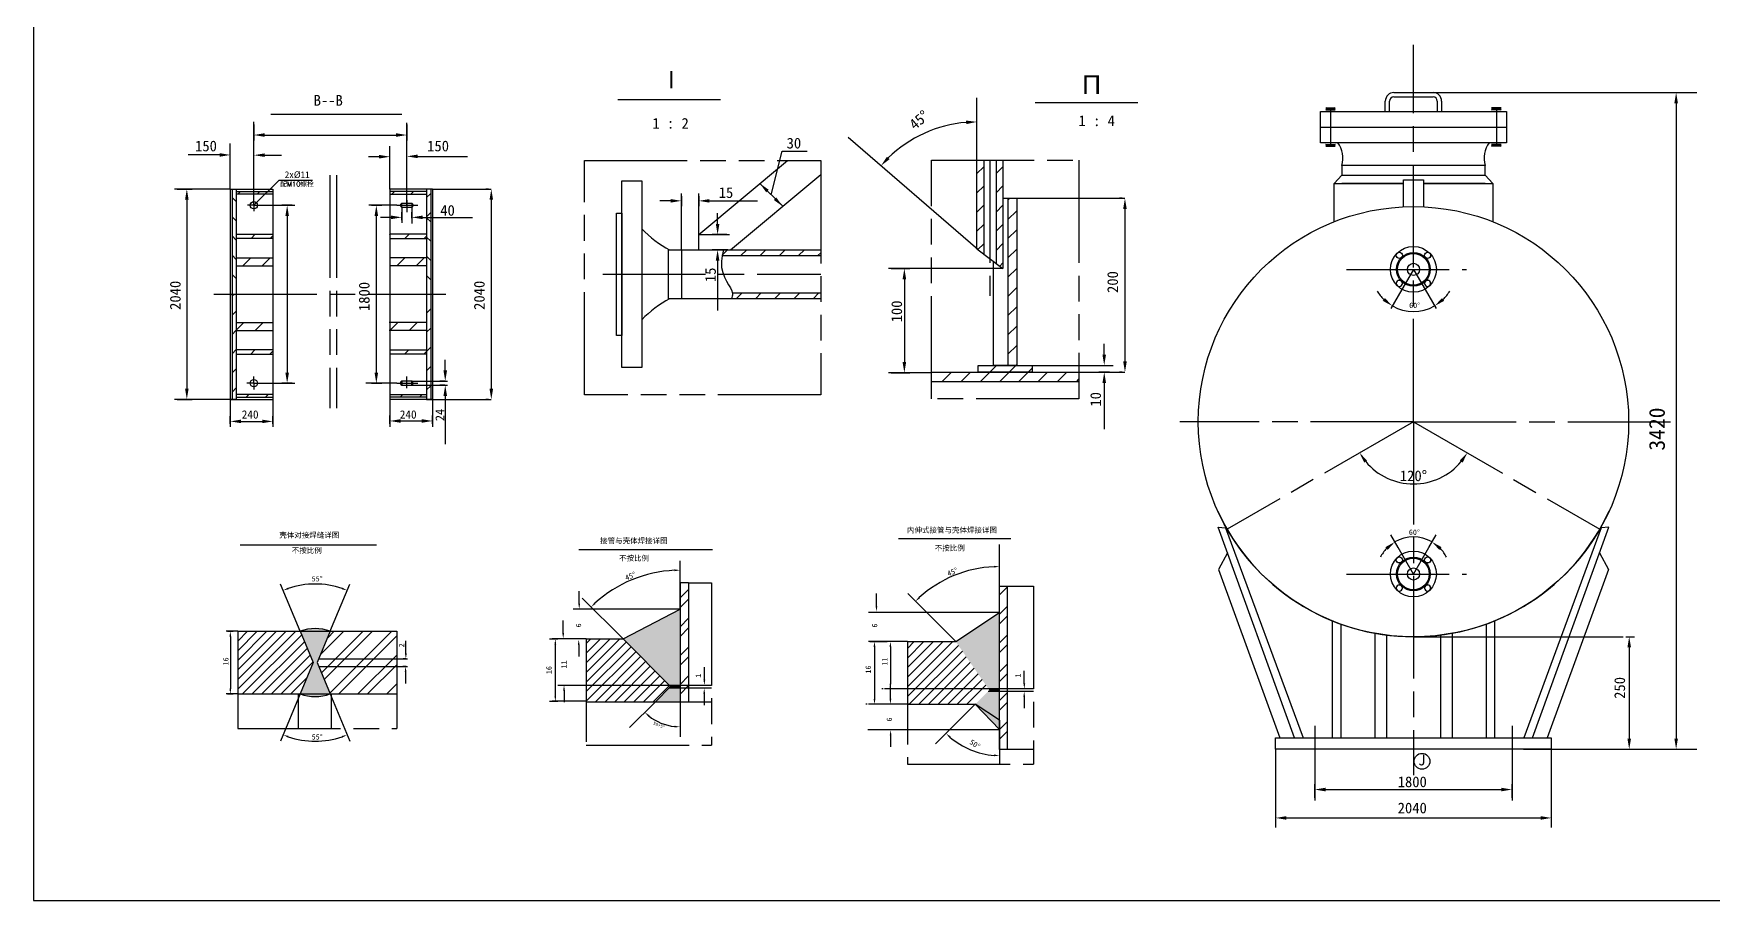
# Model space of a CAD drawing. Header units: millimetres. Extents: x 0 to 594, y 0 to 420.
# Drawn here: x 0 to 392.1, y 0 to 202.4 of the extents above; entities that cross this region are included whole.
import ezdxf

# ---------------------------------------------------------------- set-up
doc = ezdxf.new("R2010")
doc.units = ezdxf.units.MM
doc.linetypes.add('ACAD_ISO08W100', pattern=[36, 24, -3, 6, -3])
doc.linetypes.add('ACAD_ISO09W100', pattern=[45, 24, -3, 6, -3, 6, -3])
for name, color, linetype in [('双点划线', 1, 'ACAD_ISO09W100'), ('标注线', 6, 'Continuous'), ('点划线', 2, 'ACAD_ISO08W100')]:
    doc.layers.add(name, color=color, linetype=linetype)
doc.layers.add('次轮廓线', color=7, linetype='Continuous', lineweight=25)
doc.layers.add('轮廓线', color=7, linetype='Continuous', lineweight=30)
doc.dimstyles.new('ISO-25', dxfattribs={"dimtxt": 2.5, "dimasz": 2.5, "dimexe": 1.25, "dimexo": 0.625, "dimtad": 1, "dimtxsty": 'Standard', "dimcen": 2.5, "dimadec": 0, "dimazin": 0, "dimtfac": 1, "dimtmove": 0, "dimatfit": 3, "dimfxl": 1, "dimarcsym": 0})
pattern_1 = [(45, (-6.7164, -25.767), (-2.245064, 2.245064), [])]
pattern_2 = [(45, (7.4627, -32.4368), (-2.245064, 2.245064), [])]

# ---------------------------------------------------------------- blocks, each defined once
blk = doc.blocks.new('*D1')
at = {"layer": 'Defpoints', "color": 0, "lineweight": 25, "transparency": 16777216}
for p in [(322.09, 111.77), (322.09, 111.77), (317.12, 98.12), (278.59, 86.66), (365.58, 86.66)]:
    blk.add_point(p, dxfattribs=at)
at = {"layer": '标注线', "color": 0, "lineweight": -2, "transparency": 16777216}
blk.add_arc((322.09, 111.77), 14.53, 219.8682, 320.1318, dxfattribs=at)
at = {"layer": '标注线', "color": 0, "lineweight": 25, "transparency": 16777216}
for points in [[(310.59, 102.22), (311.27, 102.7), (309.5, 104.51)], [(332.9, 102.7), (333.58, 102.22), (334.67, 104.51)]]:
    blk.add_solid(points, dxfattribs=at)
at = {"layer": '标注线', "color": 0, "lineweight": 25, "transparency": 16777216, "insert": (322.09, 99.12), "char_height": 2.5, "attachment_point": 5}
blk.add_mtext('120°', dxfattribs=at)

msp = doc.modelspace()

# ---------------------------------------------------------------- hatches: boundary and pattern name
at = {"lineweight": -3}
h = msp.add_hatch(dxfattribs=at)
h.set_pattern_fill('ANSI31', color=256, style=0)
h.set_pattern_definition(pattern_1)
h.paths.add_polyline_path([(221.77, 172.842), (220.172, 172.842), (220.172, 152.168), (221.77, 150.95)])
h.paths.add_polyline_path([(224.677, 148.735), (226.275, 147.516), (226.275, 172.842), (224.677, 172.842)])
h.paths.add_polyline_path([(229.472, 163.939), (227.438, 163.939), (227.438, 124.882), (229.472, 124.882)])
at = {"lineweight": 25}
h = msp.add_hatch(dxfattribs=at)
h.set_pattern_fill('ANSI31', color=256, style=0)
h.set_pattern_definition([(315, (7.4627, 315.2282), (-2.245064, -2.245064), [])])
h.paths.add_polyline_path([(47.296, 141.265), (46.312, 141.265), (46.312, 165.816), (47.296, 165.816)])
h = msp.add_hatch(dxfattribs=at)
h.set_pattern_fill('ANSI31', color=256, style=0)
h.set_pattern_definition(pattern_2)
h.paths.add_polyline_path([(54.036, 164.92), (54.662, 165.547), (47.296, 165.547), (47.296, 164.92)])
h.paths.add_polyline_path([(55.869, 164.92), (55.869, 165.547), (54.662, 165.547), (54.036, 164.92)])
h = msp.add_hatch(dxfattribs=at)
h.set_pattern_fill('ANSI31', color=256, style=0)
h.set_pattern_definition(pattern_2)
h.paths.add_polyline_path([(91.733, 165.547), (83.161, 165.547), (83.161, 164.92), (91.733, 164.92)])
h.paths.add_polyline_path([(92.717, 166.077), (91.733, 166.077), (91.733, 159.48), (92.717, 159.48)])
h = msp.add_hatch(dxfattribs=at)
h.set_pattern_fill('ANSI31', color=256, style=0)
h.set_pattern_definition([(315, (7.4627, 315.4895), (-2.245064, -2.245064), [])])
h.paths.add_polyline_path([(92.717, 141.526), (91.733, 141.526), (91.733, 161.814), (92.717, 161.814)])
h = msp.add_hatch(dxfattribs=at)
h.set_pattern_fill('ANSI31', color=256, style=0)
h.set_pattern_definition(pattern_2)
h.paths.add_polyline_path([(55.869, 154.537), (55.869, 155.533), (47.296, 155.533), (47.296, 154.537)])
h.paths.add_polyline_path([(55.869, 148.142), (55.869, 150.014), (47.296, 150.014), (47.296, 148.142)])
h.paths.add_polyline_path([(47.296, 134.91), (47.296, 133.039), (55.869, 133.039), (55.869, 134.91)])
h.paths.add_polyline_path([(47.296, 128.515), (47.296, 127.52), (55.869, 127.52), (55.869, 128.515)])
h.paths.add_polyline_path([(83.161, 155.533), (83.161, 154.537), (91.733, 154.537), (91.733, 155.533)])
h.paths.add_polyline_path([(91.733, 148.147), (91.733, 150.019), (83.161, 150.019), (83.161, 148.147)])
h.paths.add_polyline_path([(83.161, 134.915), (83.161, 133.043), (91.733, 133.043), (91.733, 134.915)])
h.paths.add_polyline_path([(83.161, 128.515), (83.161, 127.52), (91.733, 127.52), (91.733, 128.515)])
at = {"lineweight": -3}
h = msp.add_hatch(dxfattribs=at)
h.set_pattern_fill('ANSI31', color=256, style=0)
h.set_pattern_definition([(45, (7.4627, -25.058), (-2.245064, 2.245064), [])])
edge = h.paths.add_edge_path()
edge.add_line((183.73, 151.902), (161.003, 151.902))
edge.add_spline(control_points=[(161.003, 151.902), (160.889, 151.446), (160.789, 150.987), (160.712, 150.537)], knot_values=[11.4629486, 11.4629486, 11.4629486, 11.4629486, 13.1066784, 13.1066784, 13.1066784, 13.1066784], degree=3, periodic=0)
edge.add_line((160.712, 150.537), (183.73, 150.537))
edge.add_line((183.73, 150.537), (183.73, 151.902))
edge = h.paths.add_edge_path()
edge.add_line((183.73, 141.823), (163.107, 141.823))
edge.add_spline(control_points=[(163.107, 141.823), (163.117, 141.757), (163.165, 141.31), (163.054, 140.859), (162.883, 140.458)], knot_values=[30.2173202, 30.2173202, 30.2173202, 30.2173202, 30.8014957, 34.192508, 34.192508, 34.192508, 34.192508], degree=3, periodic=0)
edge.add_line((162.883, 140.458), (183.73, 140.458))
edge.add_line((183.73, 140.458), (183.73, 141.823))
at = {"lineweight": 25}
h = msp.add_hatch(dxfattribs=at)
h.set_pattern_fill('ANSI31', color=256, style=0)
h.set_pattern_definition(pattern_2)
h.paths.add_polyline_path([(47.296, 141.526), (46.312, 141.526), (46.312, 116.975), (47.296, 116.975)])
h = msp.add_hatch(dxfattribs=at)
h.set_pattern_fill('ANSI31', color=256, style=0)
h.set_pattern_definition(pattern_2)
h.paths.add_polyline_path([(92.717, 141.526), (91.733, 141.526), (91.733, 121.238), (92.717, 121.238)])
at = {"lineweight": -3}
h = msp.add_hatch(dxfattribs=at)
h.set_pattern_fill('ANSI31', color=256, style=0)
h.set_pattern_definition(pattern_1)
h.paths.add_polyline_path([(220.453, 123.34), (233.115, 123.34), (233.115, 124.882), (220.453, 124.882)])
h.paths.add_polyline_path([(209.577, 123.34), (209.577, 121.077), (243.991, 121.077), (243.991, 123.34)])
at = {"lineweight": 25}
h = msp.add_hatch(dxfattribs=at)
h.set_pattern_fill('ANSI31', color=256, style=0)
h.set_pattern_definition(pattern_2)
h.paths.add_polyline_path([(55.869, 117.506), (55.869, 118.132), (47.296, 118.132), (47.296, 117.506)])
h = msp.add_hatch(dxfattribs=at)
h.set_pattern_fill('ANSI31', color=256, style=0)
h.set_pattern_definition(pattern_2)
h.paths.add_polyline_path([(91.733, 118.132), (83.161, 118.132), (83.161, 117.506), (91.733, 117.506)])
h.paths.add_polyline_path([(92.717, 120.275), (91.733, 120.275), (91.733, 116.975), (92.717, 116.975)])
h.paths.add_polyline_path([(92.717, 121.238), (91.733, 121.238), (91.733, 120.275), (92.717, 120.275)])
at = {"lineweight": -3}
h = msp.add_hatch(dxfattribs=at)
h.set_pattern_fill('ANSI32', color=256, scale=0.5, style=0)
h.set_pattern_definition([(45, (66.4247, 26.572), (-3.3676, 3.3676), []), (45, (68.6697, 26.572), (-3.3676, 3.3676), [])])
h.paths.add_polyline_path([(150.885, 50.29), (152.874, 50.29), (152.874, 74.185), (150.885, 74.185)])
h.paths.add_polyline_path([(150.885, 46.397), (152.874, 46.397), (152.874, 49.6), (150.885, 49.6)])
h.paths.add_polyline_path([(150.885, 50.29), (150.885, 49.6), (152.874, 49.6), (152.874, 50.29)])
h = msp.add_hatch(dxfattribs=at)
h.set_pattern_fill('ANSI32', color=256, scale=0.5, style=0)
h.set_pattern_definition([(45, (97.0007, 25.9605), (-3.3676, 3.3676), []), (45, (99.2457, 25.9605), (-3.3676, 3.3676), [])])
h.paths.add_polyline_path([(225.443, 49.363), (227.233, 49.363), (227.233, 73.374), (225.443, 73.374)])
h.paths.add_polyline_path([(225.443, 35.222), (227.233, 35.222), (227.233, 48.824), (225.443, 48.824)])
h = msp.add_hatch(color=256, dxfattribs=at)
h.paths.add_polyline_path([(150.885, 68.021), (137.597, 61.041), (148.349, 50.29), (150.885, 50.29)])
h.paths.add_polyline_path([(145.145, 46.397), (150.885, 46.397), (150.885, 49.6), (148.349, 49.6)])
h = msp.add_hatch(color=256, dxfattribs=at)
h.paths.add_polyline_path([(215.243, 60.43), (222.908, 49.363), (225.443, 49.363), (225.443, 67.184)])
h.paths.add_polyline_path([(219.787, 45.785), (225.443, 42.122), (225.443, 48.824), (222.825, 48.824)])
h = msp.add_hatch(dxfattribs=at)
h.set_pattern_fill('ANSI31', color=256, scale=0.5, style=0)
h.set_pattern_definition([(45, (35.6916, 28.3746), (-1.12253, 1.12253), [])])
h.paths.add_polyline_path([(62.225, 62.844), (47.649, 62.844), (47.649, 48.199), (62.225, 48.199), (65.258, 55.521)])
at = {"lineweight": 25}
for points in [[(69.227, 62.844, 0.1738846), (62.225, 62.844)], [(69.227, 48.197), (69.227, 48.199), (62.225, 48.199, 0.1736258)]]:
    msp.add_hatch(color=256, dxfattribs=at).paths.add_polyline_path(points)
at = {"lineweight": -3}
for points in [[(62.225, 62.844), (65.258, 55.521), (62.225, 48.199), (69.227, 48.199), (66.194, 55.521), (69.227, 62.844)], [(148.349, 50.29), (148.694, 49.945), (148.349, 49.6), (150.885, 49.6), (150.885, 50.29)], [(222.908, 49.363), (223.095, 49.093), (222.825, 48.824), (225.443, 48.824), (225.443, 49.363)]]:
    msp.add_hatch(color=256, dxfattribs=at).paths.add_polyline_path(points)
h = msp.add_hatch(dxfattribs=at)
h.set_pattern_fill('ANSI32', color=256, scale=0.5, style=0)
h.set_pattern_definition([(45, (35.6916, 28.3746), (-3.3676, 3.3676), []), (45, (37.9367, 28.3746), (-3.3676, 3.3676), [])])
h.paths.add_polyline_path([(84.799, 62.844), (69.227, 62.844), (66.566, 56.42), (84.799, 56.42)])
h.paths.add_polyline_path([(84.799, 56.42), (66.566, 56.42), (66.194, 55.521), (66.566, 54.623), (84.799, 54.623)])
h.paths.add_polyline_path([(84.799, 54.623), (66.566, 54.623), (69.227, 48.199), (84.799, 48.199)])
h = msp.add_hatch(dxfattribs=at)
h.set_pattern_fill('ANSI31', color=256, scale=0.5, style=0)
h.set_pattern_definition([(45, (66.4247, 26.5722), (-1.122532, 1.122532), [])])
h.paths.add_polyline_path([(137.597, 61.041), (129.008, 61.041), (129.008, 50.29), (148.349, 50.29)])
h.paths.add_polyline_path([(148.694, 49.945), (148.349, 50.29), (129.008, 50.29), (129.008, 46.397), (145.145, 46.397)])
h = msp.add_hatch(dxfattribs=at)
h.set_pattern_fill('ANSI31', color=256, scale=0.5, style=0)
h.set_pattern_definition([(45, (97.0007, 25.9605), (-1.122532, 1.122532), [])])
h.paths.add_polyline_path([(215.243, 60.43), (203.964, 60.43), (203.964, 49.363), (222.908, 49.363)])
h.paths.add_polyline_path([(223.095, 49.093), (222.908, 49.363), (203.964, 49.363), (203.964, 45.785), (219.787, 45.785)])
at = {"lineweight": 25}
h = msp.add_hatch(color=256, dxfattribs=at)
h.paths.add_polyline_path([(225.443, 42.122), (223.31, 42.122), (225.443, 39.904)])
h.paths.add_polyline_path([(219.787, 45.785), (223.31, 42.122), (225.443, 42.122)])

# ---------------------------------------------------------------- linework, layer by layer
for p, q in [((317.52, 188.626), (326.653, 188.626)), ((301.989, 184.819), (301.627, 185.028)), ((301.627, 185.028), (303.834, 185.028)), ((301.989, 184.816), (301.627, 184.606)), ((301.627, 184.606), (303.834, 184.606)), ((303.472, 184.819), (301.989, 184.819)), ((303.472, 184.816), (301.989, 184.816)), ((302.731, 185.028), (302.731, 176.096)), ((303.834, 185.028), (303.472, 184.819)), ((303.834, 184.606), (303.472, 184.816)), ((315.52, 184.233), (315.52, 186.626)), ((316.52, 184.233), (316.52, 186.626)), ((317.52, 187.626), (326.653, 187.626)), ((327.653, 186.626), (327.653, 184.233)), ((328.653, 186.626), (328.653, 184.233)), ((342.547, 185.028), (340.339, 185.028)), ((340.339, 185.028), (340.702, 184.819)), ((340.339, 184.606), (340.702, 184.816)), ((342.547, 184.606), (340.339, 184.606)), ((340.702, 184.819), (342.184, 184.819)), ((340.702, 184.816), (342.184, 184.816)), ((341.443, 185.028), (341.443, 176.096)), ((342.184, 184.819), (342.547, 185.028)), ((342.184, 184.816), (342.547, 184.606)), ((301.989, 176.309), (301.627, 176.518)), ((301.627, 176.518), (303.834, 176.518)), ((303.834, 176.518), (303.472, 176.309)), ((342.547, 176.518), (340.339, 176.518)), ((340.339, 176.518), (340.702, 176.309)), ((342.184, 176.309), (342.547, 176.518)), ((301.989, 176.306), (301.627, 176.096)), ((301.627, 176.096), (303.834, 176.096)), ((303.472, 176.309), (301.989, 176.309)), ((303.472, 176.306), (301.989, 176.306)), ((303.834, 176.096), (303.472, 176.306)), ((340.339, 176.096), (340.702, 176.306)), ((342.547, 176.096), (340.339, 176.096)), ((340.702, 176.309), (342.184, 176.309)), ((340.702, 176.306), (342.184, 176.306)), ((342.184, 176.306), (342.547, 176.096)), ((47.296, 150.014), (55.869, 150.014)), ((91.733, 150.019), (83.161, 150.019)), ((47.296, 148.142), (55.869, 148.142)), ((91.733, 148.147), (83.161, 148.147)), ((47.296, 134.91), (55.869, 134.91)), ((91.733, 134.915), (83.034, 134.915)), ((47.296, 133.039), (55.869, 133.039)), ((91.733, 133.043), (83.034, 133.043)), ((276.475, 87.182), (278.244, 86.975)), ((367.698, 87.182), (365.929, 86.975)), ((152.874, 74.185), (150.885, 74.185)), ((150.885, 74.185), (150.885, 46.397)), ((152.874, 74.185), (152.874, 46.397)), ((152.874, 74.185), (152.874, 74.185)), ((225.443, 73.374), (227.233, 73.374)), ((225.443, 35.222), (225.443, 73.374)), ((227.233, 73.374), (227.233, 35.222)), ((137.597, 61.041), (150.885, 68.021)), ((215.243, 60.43), (225.443, 67.184)), ((47.649, 62.844), (84.799, 62.844)), ((62.225, 62.844), (65.258, 55.521)), ((69.227, 62.844), (66.194, 55.521)), ((303.145, 65.263), (303.145, 37.97)), ((305.128, 64.504), (305.128, 37.97)), ((339.045, 64.504), (339.045, 37.97)), ((341.029, 65.263), (341.029, 37.97)), ((129.008, 61.041), (137.597, 61.041)), ((148.694, 49.945), (137.597, 61.041)), ((203.964, 60.43), (215.243, 60.43)), ((313.063, 62.371), (313.063, 37.97)), ((315.79, 61.95), (315.79, 37.97)), ((328.383, 61.95), (328.383, 37.97)), ((331.111, 62.371), (331.111, 37.97)), ((65.258, 55.521), (62.225, 48.199)), ((66.194, 55.521), (69.227, 48.199)), ((47.649, 48.199), (84.799, 48.199)), ((145.145, 46.397), (148.694, 49.945)), ((225.443, 42.122), (219.787, 45.785)), ((219.787, 45.785), (225.443, 39.904)), ((233.387, 35.222), (225.443, 35.222))]:
    msp.add_line(p, q, dxfattribs=at)
at = {"lineweight": -3}
for p, q in [((300.368, 184.233), (343.805, 184.233)), ((300.368, 176.892), (300.368, 184.233)), ((343.805, 184.233), (343.805, 176.892)), ((343.805, 176.892), (300.368, 176.892)), ((305.386, 169.327), (303.585, 167.384)), ((305.386, 171.622), (305.339, 171.622)), ((305.386, 171.622), (305.386, 171.622)), ((305.386, 169.327), (338.787, 169.327)), ((338.787, 169.327), (340.589, 167.384)), ((303.585, 167.384), (319.745, 167.384)), ((303.585, 158.461), (303.585, 167.384)), ((319.745, 167.384), (305.386, 167.384)), ((338.787, 167.384), (324.428, 167.384)), ((324.428, 167.384), (340.589, 167.384)), ((340.589, 167.384), (340.589, 158.461)), ((85.954, 161.814), (85.954, 162.778)), ((88.278, 162.778), (88.278, 161.814)), ((220.172, 152.168), (226.275, 147.516)), ((85.954, 121.238), (85.954, 120.275)), ((88.278, 120.275), (88.278, 121.238)), ((294.323, 37.97), (276.475, 87.182)), ((278.244, 86.975), (296.332, 37.97)), ((365.929, 86.975), (347.841, 37.97)), ((349.851, 37.97), (367.698, 87.182)), ((278.664, 81.145), (276.589, 77.257)), ((365.509, 81.145), (367.584, 77.257)), ((276.589, 77.257), (290.871, 37.97)), ((367.584, 77.257), (353.302, 37.97))]:
    msp.add_line(p, q, dxfattribs=at)
at = {"lineweight": 30}
for p, q in [((300.368, 180.562), (343.805, 180.562)), ((322.087, 147.336), (318.506, 141.134)), ((322.087, 147.336), (325.667, 141.134)), ((322.087, 76.211), (318.506, 82.413)), ((322.087, 76.211), (325.667, 82.413))]:
    msp.add_line(p, q, dxfattribs=at)
msp.add_lwpolyline([(0, 0), (594, 0), (594, 420), (0, 420)], close=True)
at = {"lineweight": -3}
for points in [[(305.386, 169.327), (338.787, 169.327), (338.787, 171.622), (305.386, 171.622)], [(289.907, 37.97), (354.267, 37.97), (354.267, 35.282), (289.907, 35.282)]]:
    msp.add_lwpolyline(points, close=True, dxfattribs=at)
msp.add_lwpolyline([(319.745, 161.939), (319.745, 168.234), (324.428, 168.234), (324.428, 161.939)], dxfattribs=at)
at = {"lineweight": 25}
for points in [[(129.008, 46.397), (158.224, 46.397)], [(203.964, 45.785), (219.787, 45.785)]]:
    msp.add_lwpolyline(points, dxfattribs=at)
at = {"lineweight": -3}
for centre, radius in [((322.087, 111.774), 50.22), ((322.087, 147.336), 5.36), ((322.087, 147.336), 3.935), ((322.087, 147.336), 1.421), ((322.087, 76.211), 5.36), ((322.087, 76.211), 3.935), ((322.087, 76.211), 1.421)]:
    msp.add_circle(centre, radius, dxfattribs=at)
at = {"lineweight": 25}
for centre, radius, start, end in [((317.52, 186.626), 2, 90, 180), ((326.653, 186.626), 2, 0, 90), ((317.52, 186.626), 1, 90, 180), ((326.653, 186.626), 1, 0, 90), ((65.726, 53.081), 10.372, 70.27155, 109.72845), ((65.728, 57.977), 10.387, 250.2865, 289.68584)]:
    msp.add_arc(centre, radius, start, end, dxfattribs=at)
at = {"lineweight": -3}
for centre, start, end in [((299.858, 173.407), 341.96086, 37.20131), ((344.315, 173.407), 142.79869, 198.03914)]:
    msp.add_arc(centre, 5.764, start, end, dxfattribs=at)
at = {"lineweight": 25}
for centre, major_axis in [((318.8, 150.622), (-0.504, 0.504)), ((325.373, 150.622), (0.504, 0.504)), ((318.8, 79.497), (-0.504, 0.504)), ((325.373, 79.497), (0.504, 0.504))]:
    msp.add_ellipse(centre, major_axis=major_axis, ratio=1, dxfattribs=at)
at = {"lineweight": 25, "extrusion": (0, 0, -1)}
for centre, major_axis in [((318.8, 144.05), (-0.504, -0.504)), ((325.373, 144.05), (0.504, -0.504)), ((318.8, 72.925), (-0.504, -0.504)), ((325.373, 72.925), (0.504, -0.504))]:
    msp.add_ellipse(centre, major_axis=major_axis, ratio=1, dxfattribs=at)
at = {"lineweight": -3}
msp.add_open_spline([(161.003, 151.902), (160.773, 150.984), (159.778, 145.533), (163.599, 143.063), (163.054, 140.859), (162.883, 140.458)], degree=3, knots=[11.4629486, 11.4629486, 11.4629486, 11.4629486, 14.7728003, 30.8014957, 34.192508, 34.192508, 34.192508, 34.192508], dxfattribs=at)
at = {"layer": '双点划线', "lineweight": 25}
for p, q in [((136.362, 187.011), (160.852, 187.011)), ((233.747, 186.302), (258.236, 186.302))]:
    msp.add_line(p, q, dxfattribs=at)
at = {"layer": '双点划线', "lineweight": -3}
for p, q in [((209.577, 172.842), (243.991, 172.842)), ((209.577, 117.119), (209.577, 172.842)), ((243.991, 172.842), (243.991, 117.119)), ((69.138, 169.35), (69.138, 114.895)), ((70.739, 169.35), (70.739, 114.895)), ((243.991, 117.119), (209.577, 117.119)), ((152.874, 74.185), (158.224, 74.185)), ((158.224, 74.185), (158.224, 36.216)), ((227.233, 73.374), (233.387, 73.374)), ((233.387, 73.374), (233.387, 31.785)), ((47.649, 62.782), (47.649, 40.121)), ((84.799, 62.844), (84.799, 40.121)), ((129.008, 61.041), (129.008, 36.216)), ((203.964, 60.43), (203.964, 31.785)), ((47.649, 40.121), (84.799, 40.121)), ((129.008, 36.216), (158.224, 36.216)), ((203.964, 31.785), (233.387, 31.785))]:
    msp.add_line(p, q, dxfattribs=at)
msp.add_lwpolyline([(128.582, 172.743), (183.73, 172.743), (183.73, 118.034), (128.582, 118.034)], close=True, dxfattribs=at)
at = {"layer": '标注线', "lineweight": 25}
for p, q in [((326.653, 188.626), (388.197, 188.626)), ((220.172, 172.842), (220.172, 187.424)), ((383.401, 186.126), (383.401, 37.782)), ((51.413, 162.297), (51.413, 181.799)), ((51.413, 181.174), (51.413, 177.454)), ((55.363, 183.588), (85.967, 183.588)), ((87.116, 162.296), (87.116, 181.517)), ((87.116, 181.174), (87.116, 177.454)), ((45.921, 166.077), (45.921, 176.754)), ((53.913, 178.704), (84.616, 178.704)), ((220.421, 151.979), (190.14, 178.133)), ((40.921, 174.055), (36.116, 174.055)), ((43.421, 174.055), (40.921, 174.055)), ((45.921, 166.702), (45.921, 175.305)), ((53.915, 174.002), (57.869, 174.002)), ((80.661, 173.639), (78.161, 173.639)), ((83.161, 166.077), (83.161, 176.131)), ((83.161, 166.702), (83.161, 174.889)), ((89.621, 173.725), (101.288, 173.725)), ((172.157, 164.763), (174.758, 174.937)), ((174.758, 174.937), (180.56, 174.937)), ((45.921, 166.077), (32.861, 166.077)), ((33.486, 166.077), (37.02, 166.077)), ((51.413, 162.297), (57.305, 168.189)), ((57.305, 168.189), (65.066, 168.189)), ((93.109, 166.077), (106.838, 166.077)), ((106.213, 166.077), (105.588, 166.077)), ((151.206, 151.902), (151.206, 165.035)), ((155.259, 155.449), (155.259, 165.035)), ((169.533, 167.387), (174.852, 162.068)), ((35.77, 163.577), (35.77, 119.475)), ((51.413, 162.297), (61.007, 162.297)), ((60.382, 162.297), (57.936, 162.297)), ((84.807, 162.296), (78.227, 162.296)), ((78.852, 162.296), (81.251, 162.296)), ((85.954, 161.814), (85.954, 158.19)), ((88.278, 161.814), (88.278, 158.061)), ((106.838, 163.577), (106.838, 119.475)), ((148.706, 163.335), (146.206, 163.335)), ((151.206, 164.41), (151.206, 162.085)), ((155.259, 164.41), (155.259, 162.085)), ((157.759, 163.335), (169.009, 163.335)), ((229.472, 163.939), (254.742, 163.939)), ((254.117, 163.939), (253.492, 163.939)), ((254.742, 161.439), (254.742, 125.84)), ((59.186, 159.797), (59.186, 123.256)), ((80.001, 159.796), (80.001, 123.257)), ((83.454, 159.48), (80.954, 159.48)), ((85.954, 158.815), (85.954, 160.73)), ((88.278, 159.288), (88.278, 160.73)), ((90.778, 159.48), (102.445, 159.48)), ((159.658, 157.949), (159.658, 160.449)), ((155.259, 155.449), (162.406, 155.449)), ((161.781, 155.449), (158.408, 155.449)), ((162.036, 151.902), (158.408, 151.902)), ((159.658, 149.402), (159.658, 137.736)), ((226.275, 147.516), (199.558, 147.516)), ((200.183, 147.516), (204.502, 147.516)), ((203.252, 145.016), (203.252, 125.674)), ((249.909, 127.431), (249.909, 129.931)), ((96.086, 123.738), (96.086, 126.238)), ((209.577, 123.174), (199.558, 123.174)), ((200.183, 123.174), (204.502, 123.174)), ((233.115, 124.882), (251.971, 124.882)), ((243.991, 123.34), (254.742, 123.34)), ((251.103, 123.34), (248.659, 123.34)), ((254.117, 123.34), (253.492, 123.34)), ((51.413, 120.756), (61.007, 120.756)), ((60.382, 120.756), (57.936, 120.756)), ((84.807, 120.757), (77.518, 120.757)), ((78.852, 120.757), (81.251, 120.757)), ((88.278, 121.238), (96.616, 121.238)), ((88.278, 120.275), (96.616, 120.275)), ((95.991, 121.238), (94.836, 121.238)), ((95.991, 120.275), (94.836, 120.275)), ((96.086, 117.775), (96.086, 106.525)), ((249.909, 120.84), (249.909, 110.007)), ((45.921, 116.975), (32.861, 116.975)), ((33.486, 116.975), (37.02, 116.975)), ((45.921, 116.975), (45.921, 110.611)), ((55.869, 116.975), (55.869, 110.611)), ((83.161, 116.975), (83.161, 110.611)), ((93.109, 116.975), (106.838, 116.975)), ((93.109, 116.975), (93.109, 110.611)), ((106.213, 116.975), (105.588, 116.975)), ((45.921, 111.236), (45.921, 113.088)), ((48.421, 111.838), (53.369, 111.838)), ((55.869, 111.236), (55.869, 113.088)), ((83.161, 111.236), (83.161, 113.19)), ((85.661, 111.94), (90.609, 111.94)), ((93.109, 111.236), (93.109, 113.19)), ((48.219, 83.058), (80.061, 83.058)), ((201.849, 84.488), (228.135, 84.488)), ((225.443, 73.374), (225.443, 83.112)), ((127.25, 81.896), (158.451, 81.896)), ((150.885, 68.021), (150.885, 79.256)), ((62.225, 62.844), (57.658, 73.869)), ((69.156, 62.674), (73.793, 73.869)), ((127.361, 69.297), (127.361, 72.242)), ((196.745, 68.686), (196.745, 71.63)), ((215.243, 60.43), (204.043, 71.629)), ((150.885, 68.021), (125.959, 68.021)), ((137.597, 61.041), (128.067, 70.572)), ((225.443, 67.184), (194.875, 67.184)), ((47.649, 62.844), (44.931, 62.844)), ((45.244, 62.844), (46.549, 62.844)), ((123.617, 62.402), (123.617, 65.346)), ((45.924, 61.594), (45.924, 49.449)), ((86.895, 57.67), (86.895, 60.614)), ((120.396, 61.041), (122.405, 61.041)), ((129.008, 61.041), (121.081, 61.041)), ((121.78, 59.791), (121.78, 47.75)), ((127.244, 59.633), (127.244, 56.941)), ((203.964, 60.43), (194.875, 60.43)), ((195.187, 60.43), (195.5, 60.43)), ((195.187, 60.43), (199.217, 60.43)), ((196.278, 59.18), (196.278, 47.035)), ((199.994, 59.18), (199.994, 50.613)), ((322.087, 61.554), (371.022, 61.554)), ((371.647, 61.554), (373.698, 61.554)), ((372.448, 59.054), (372.448, 37.782)), ((86.988, 56.42), (86.27, 56.42)), ((86.988, 54.623), (86.207, 54.623)), ((86.832, 53.373), (86.832, 50.68)), ((156.571, 51.505), (156.571, 54.45)), ((231.247, 50.66), (231.247, 53.604)), ((47.649, 48.199), (44.931, 48.199)), ((45.244, 48.199), (46.549, 48.199)), ((62.225, 48.199), (57.658, 37.174)), ((69.156, 48.369), (73.793, 37.174)), ((123.813, 48.983), (123.813, 46.29)), ((156.537, 48.246), (156.537, 45.553)), ((198.279, 49.363), (197.967, 49.363)), ((233.387, 49.363), (198.592, 49.363)), ((199.995, 47.068), (199.995, 50.012)), ((231.225, 47.54), (231.225, 44.848)), ((120.396, 46.5), (122.405, 46.5)), ((129.008, 46.5), (121.081, 46.5)), ((145.145, 46.397), (139.103, 40.354)), ((150.885, 46.397), (150.885, 38.188)), ((194.562, 45.785), (194.25, 45.785)), ((204.383, 45.785), (194.875, 45.785)), ((219.787, 45.785), (210.556, 36.554)), ((225.443, 39.857), (194.69, 39.857)), ((225.443, 42.122), (225.443, 31.785)), ((299.061, 40.734), (299.061, 23.328)), ((345.113, 40.734), (345.113, 23.328)), ((200.045, 38.559), (200.045, 35.867)), ((289.907, 35.282), (289.907, 17.005)), ((347.808, 35.282), (388.197, 35.282)), ((354.267, 35.282), (354.267, 17.005)), ((371.647, 35.282), (373.698, 35.282)), ((299.061, 23.953), (299.061, 27.133)), ((301.561, 25.883), (342.613, 25.883)), ((345.113, 23.953), (345.113, 27.133)), ((292.407, 19.254), (351.767, 19.254))]:
    msp.add_line(p, q, dxfattribs=at)
at = {"layer": '标注线', "lineweight": -3}
for p, q in [((318.506, 141.134), (316.807, 138.192)), ((325.667, 141.134), (327.366, 138.192)), ((318.506, 82.413), (316.807, 85.355)), ((325.667, 82.413), (327.366, 85.355)), ((66.566, 56.42), (87.301, 56.42)), ((66.566, 54.623), (87.301, 54.623)), ((122.333, 50.29), (158.224, 50.29)), ((148.349, 49.6), (158.224, 49.6)), ((222.825, 48.824), (233.387, 48.824))]:
    msp.add_line(p, q, dxfattribs=at)
at = {"layer": '标注线', "lineweight": 25}
msp.add_circle((324.075, 32.484), 1.852, dxfattribs=at)
for centre, radius, start, end in [((220.172, 152.194), 29.579, 94.84411, 134.33817), ((322.087, 147.336), 9.861, 210.86902, 225.43451), ((322.087, 147.336), 9.861, 314.56549, 329.13098), ((322.087, 147.336), 9.861, 240, 300), ((322.087, 76.211), 8.66, 60, 120), ((322.087, 76.211), 8.66, 136.59913, 153.19826), ((322.087, 76.211), 8.66, 26.80174, 43.40087), ((150.885, 47.754), 29.346, 92.44068, 132.55932), ((225.443, 50.23), 27.721, 92.58378, 132.41622), ((65.726, 54.391), 19.48, 71.17729, 108.82271), ((150.885, 52.136), 11.62, 231.16624, 263.83376), ((65.726, 56.651), 19.48, 251.17729, 288.82271), ((225.443, 51.441), 17.616, 229.06646, 265.93354)]:
    msp.add_arc(centre, radius, start, end, dxfattribs=at)
for points in [[(382.985, 186.126), (383.818, 186.126), (383.401, 188.626)], [(217.657, 182.083), (217.692, 181.25), (220.172, 181.772)], [(53.913, 179.12), (53.913, 178.287), (51.413, 178.704)], [(84.616, 179.12), (84.616, 178.287), (87.116, 178.704)], [(43.421, 174.471), (43.421, 173.638), (45.921, 174.055)], [(53.915, 174.419), (53.915, 173.586), (51.415, 174.002)], [(80.661, 174.056), (80.661, 173.223), (83.161, 173.639)], [(89.621, 174.141), (89.621, 173.308), (87.121, 173.725)], [(199.803, 173.064), (199.196, 173.634), (197.787, 171.528)], [(35.353, 163.577), (36.187, 163.577), (35.77, 166.077)], [(106.421, 163.577), (107.254, 163.577), (106.838, 166.077)], [(171.583, 165.931), (170.994, 165.342), (169.521, 167.405)], [(58.769, 159.797), (59.603, 159.797), (59.186, 162.297)], [(79.584, 159.796), (80.417, 159.796), (80.001, 162.296)], [(148.706, 163.752), (148.706, 162.919), (151.206, 163.335)], [(157.759, 163.752), (157.759, 162.919), (155.259, 163.335)], [(172.772, 163.545), (173.362, 164.134), (174.835, 162.071)], [(254.325, 161.439), (255.159, 161.439), (254.742, 163.939)], [(83.454, 159.897), (83.454, 159.064), (85.954, 159.48)], [(90.778, 159.897), (90.778, 159.064), (88.278, 159.48)], [(159.241, 157.949), (160.074, 157.949), (159.658, 155.449)], [(159.241, 149.402), (160.074, 149.402), (159.658, 151.902)], [(202.836, 145.016), (203.669, 145.016), (203.252, 147.516)], [(315.42, 140.642), (314.915, 139.979), (317.156, 138.796)], [(329.259, 139.979), (328.754, 140.642), (327.017, 138.796)], [(202.836, 125.674), (203.669, 125.674), (203.252, 123.174)], [(249.492, 127.431), (250.326, 127.431), (249.909, 124.931)], [(254.325, 125.84), (255.159, 125.84), (254.742, 123.34)], [(58.769, 123.256), (59.603, 123.256), (59.186, 120.756)], [(79.584, 123.257), (80.417, 123.257), (80.001, 120.757)], [(95.67, 123.738), (96.503, 123.738), (96.086, 121.238)], [(249.492, 120.84), (250.326, 120.84), (249.909, 123.34)], [(35.353, 119.475), (36.187, 119.475), (35.77, 116.975)], [(95.67, 117.775), (96.503, 117.775), (96.086, 120.275)], [(106.421, 119.475), (107.254, 119.475), (106.838, 116.975)], [(48.421, 112.254), (48.421, 111.421), (45.921, 111.838)], [(53.369, 112.254), (53.369, 111.421), (55.869, 111.838)], [(85.661, 112.357), (85.661, 111.523), (83.161, 111.94)], [(90.609, 112.357), (90.609, 111.523), (93.109, 111.94)], [(315.537, 82.488), (316.053, 81.834), (317.757, 83.711)], [(328.12, 81.834), (328.637, 82.488), (326.416, 83.711)], [(149.631, 77.282), (149.64, 76.865), (150.885, 77.1)], [(224.188, 78.131), (224.198, 77.715), (225.443, 77.951)], [(59.367, 73.024), (59.514, 72.634), (58.271, 72.388)], [(71.937, 72.634), (72.084, 73.024), (73.18, 72.388)], [(206.888, 70.545), (206.601, 70.846), (205.841, 69.832)], [(127.153, 69.297), (127.569, 69.297), (127.361, 68.047)], [(131.181, 69.219), (130.892, 69.52), (130.134, 68.505)], [(196.537, 68.686), (196.954, 68.686), (196.745, 67.436)], [(45.716, 61.594), (46.132, 61.594), (45.924, 62.844)], [(121.571, 59.791), (121.988, 59.791), (121.78, 61.041)], [(123.409, 62.402), (123.825, 62.402), (123.617, 61.152)], [(127.036, 59.633), (127.452, 59.633), (127.244, 60.883)], [(196.069, 59.18), (196.486, 59.18), (196.278, 60.43)], [(199.786, 59.18), (200.202, 59.18), (199.994, 60.43)], [(372.032, 59.054), (372.865, 59.054), (372.448, 61.554)], [(86.686, 57.67), (87.103, 57.67), (86.895, 56.42)], [(86.624, 53.373), (87.041, 53.373), (86.832, 54.623)], [(156.362, 51.505), (156.779, 51.505), (156.571, 50.255)], [(45.716, 49.449), (46.132, 49.449), (45.924, 48.199)], [(121.571, 47.75), (121.988, 47.75), (121.78, 46.5)], [(123.604, 48.983), (124.021, 48.983), (123.813, 50.233)], [(156.328, 48.246), (156.745, 48.246), (156.537, 49.496)], [(199.786, 50.613), (200.202, 50.613), (199.994, 49.363)], [(199.787, 47.068), (200.203, 47.068), (199.995, 45.818)], [(231.017, 47.54), (231.434, 47.54), (231.225, 48.79)], [(231.039, 50.66), (231.456, 50.66), (231.247, 49.41)], [(143.459, 42.929), (143.737, 43.24), (142.668, 43.92)], [(196.069, 47.035), (196.486, 47.035), (196.278, 45.785)], [(149.648, 40.791), (149.626, 40.375), (150.885, 40.516)], [(199.836, 38.559), (200.253, 38.559), (200.045, 39.809)], [(59.367, 38.019), (59.514, 38.408), (58.271, 38.655)], [(71.937, 38.408), (72.084, 38.019), (73.18, 38.655)], [(213.759, 37.98), (214.043, 38.285), (212.986, 38.985)], [(372.032, 37.782), (372.865, 37.782), (372.448, 35.282)], [(382.985, 37.782), (383.818, 37.782), (383.401, 35.282)], [(224.201, 34.078), (224.186, 33.661), (225.443, 33.825)], [(301.561, 26.3), (301.561, 25.466), (299.061, 25.883)], [(342.613, 26.3), (342.613, 25.466), (345.113, 25.883)], [(292.407, 19.671), (292.407, 18.837), (289.907, 19.254)], [(351.767, 19.671), (351.767, 18.837), (354.267, 19.254)]]:
    msp.add_solid(points, dxfattribs=at)
at = {"layer": '次轮廓线', "lineweight": -3}
for p, q in [((155.259, 155.449), (175.937, 172.743)), ((221.77, 172.842), (221.77, 150.95)), ((224.677, 172.842), (224.677, 148.735)), ((162.661, 151.902), (183.73, 169.47)), ((45.921, 166.077), (45.921, 116.975)), ((93.109, 166.077), (93.109, 116.975)), ((85.954, 162.778), (88.278, 162.778)), ((88.278, 161.814), (85.954, 161.814)), ((227.438, 163.939), (227.438, 124.882)), ((155.259, 151.902), (155.259, 155.449)), ((151.206, 151.902), (151.206, 140.458)), ((160.712, 150.537), (183.73, 150.537)), ((163.107, 141.823), (183.73, 141.823)), ((88.278, 121.238), (85.954, 121.238)), ((85.954, 120.275), (88.278, 120.275))]:
    msp.add_line(p, q, dxfattribs=at)
at = {"layer": '次轮廓线', "lineweight": 25}
for p, q in [((61.747, 48.199), (61.747, 40.121)), ((69.492, 48.199), (69.492, 40.121))]:
    msp.add_line(p, q, dxfattribs=at)
at = {"layer": '次轮廓线', "lineweight": -3}
for points in [[(220.172, 152.168), (220.172, 172.842)], [(226.275, 172.842), (226.275, 147.516)], [(226.275, 163.939), (229.472, 163.939), (229.472, 124.882), (224.096, 124.882), (224.096, 149.178)], [(183.73, 140.458), (148.191, 140.458), (148.191, 151.902), (183.73, 151.902)], [(209.577, 123.34), (243.991, 123.34)], [(243.991, 121.077), (209.577, 121.077)]]:
    msp.add_lwpolyline(points, dxfattribs=at)
for points in [[(137.301, 167.971), (141.996, 167.971), (141.996, 124.389), (137.301, 124.389)], [(136.09, 160.481), (137.301, 160.481), (137.301, 131.88), (136.09, 131.88)], [(220.453, 124.882), (233.115, 124.882), (233.115, 123.34), (220.453, 123.34)]]:
    msp.add_lwpolyline(points, close=True, dxfattribs=at)
for centre, radius, start, end in [((86.106, 162.296), 0.505, 107.57122, 252.42878), ((88.126, 162.296), 0.505, 287.57122, 72.42878), ((159.608, 173.371), 24.188, 223.2705, 242.56935), ((159.608, 118.989), 24.188, 117.43065, 136.7295), ((86.106, 120.757), 0.505, 107.57122, 252.42878), ((88.126, 120.757), 0.505, 287.57122, 72.42878)]:
    msp.add_arc(centre, radius, start, end, dxfattribs=at)
at = {"layer": '点划线', "lineweight": -3}
for p, q in [((322.087, 111.774), (322.087, 199.766)), ((322.087, 111.774), (322.087, 199.766)), ((84.807, 162.296), (89.685, 162.296)), ((87.116, 163.461), (87.116, 160.725)), ((132.856, 146.18), (183.73, 146.18)), ((306.437, 147.336), (334.503, 147.336)), ((42.093, 141.526), (96.209, 141.526)), ((87.116, 119.592), (87.116, 122.328)), ((84.807, 120.757), (89.685, 120.757)), ((322.087, 111.774), (267.574, 111.774)), ((322.087, 111.774), (278.595, 86.664)), ((322.087, 111.774), (382.766, 111.774)), ((322.087, 111.774), (365.578, 86.664)), ((322.087, 111.774), (322.087, 29.238)), ((306.437, 76.211), (334.503, 76.211))]:
    msp.add_line(p, q, dxfattribs=at)
at = {"layer": '点划线', "linetype": 'ACAD_ISO08W100', "lineweight": -3}
msp.add_line((223.224, 172.842), (223.224, 141.168), dxfattribs=at)
at = {"layer": '点划线', "lineweight": 25}
for p, q in [((51.413, 162.297), (49.961, 162.297)), ((51.413, 162.297), (51.413, 163.673)), ((51.413, 162.297), (52.89, 162.297)), ((51.413, 162.297), (51.413, 160.928)), ((51.413, 120.756), (51.413, 122.303)), ((51.413, 120.756), (49.752, 120.756)), ((51.413, 120.756), (53.196, 120.756)), ((51.413, 120.756), (51.413, 119.318))]:
    msp.add_line(p, q, dxfattribs=at)
at = {"layer": '轮廓线', "lineweight": -3}
for p, q in [((45.921, 166.077), (55.869, 166.077)), ((46.312, 166.077), (46.312, 116.975)), ((47.296, 166.077), (47.296, 116.975)), ((55.869, 166.077), (55.869, 116.975)), ((83.161, 166.077), (83.161, 116.975)), ((93.109, 166.077), (83.161, 166.077)), ((91.733, 166.077), (91.733, 116.975)), ((92.717, 166.077), (92.717, 116.975)), ((47.296, 116.975), (45.921, 116.975)), ((45.921, 116.975), (55.869, 116.975)), ((93.109, 116.975), (83.161, 116.975)), ((91.733, 116.975), (93.109, 116.975))]:
    msp.add_line(p, q, dxfattribs=at)
for points in [[(47.296, 165.547), (55.869, 165.547)], [(55.869, 164.92), (47.296, 164.92)], [(91.733, 165.547), (83.161, 165.547)], [(83.161, 164.92), (91.733, 164.92)], [(47.296, 155.533), (55.869, 155.533)], [(55.869, 154.537), (47.296, 154.537)], [(91.733, 155.533), (83.161, 155.533)], [(83.161, 154.537), (91.733, 154.537)], [(55.869, 128.515), (47.296, 128.515)], [(47.296, 127.52), (55.869, 127.52)], [(83.161, 128.515), (91.733, 128.515)], [(91.733, 127.52), (83.161, 127.52)], [(55.869, 118.132), (47.296, 118.132)], [(83.161, 118.132), (91.733, 118.132)], [(47.296, 117.506), (55.869, 117.506)], [(91.733, 117.506), (83.161, 117.506)]]:
    msp.add_lwpolyline(points, dxfattribs=at)
for centre in [(51.413, 162.297), (51.413, 120.756)]:
    msp.add_circle(centre, 0.852, dxfattribs=at)
at = {"layer": '轮廓线', "lineweight": 30}
for centre in [(322.087, 147.336), (322.087, 76.211)]:
    msp.add_circle(centre, 3.701, dxfattribs=at)
msp.add_arc((322.087, 111.774), 50.22, 204.46817, 335.53183, dxfattribs=at)

# ---------------------------------------------------------------- texts
at = {"lineweight": 25, "attachment_point": 1}
for s, insert, char_height, width in [('{\\C6;2x%%C11}', (58.62, 170.228), 1.56294, 13.76778), ('{\\fSimSun|b0|i0|c134|p54;\\C6;配\\Ftxt.shx|c0;M10\\fSimSun|b0|i0|c134|p54;螺栓\\f@??|b0|i0|c0|p2;}', (57.578, 167.836), 1.12974, 8.62705)]:
    msp.add_mtext(s, dxfattribs=dict(at, insert=insert, char_height=char_height, width=width))
at = {"lineweight": 25, "char_height": 1.25, "attachment_point": 1}
for s, insert, width, rotation in [('{\\C6;1}', (229.155, 52.054), 19.1359, 90), ('{\\C6;6}', (199.114, 41.783), 24.08859, 90), ('{\\C6;50%%D}', (219.025, 37.727), 4.629, 326.33226)]:
    msp.add_mtext(s, dxfattribs=dict(at, insert=insert, width=width, rotation=rotation))
at = {"layer": '双点划线', "lineweight": 25, "attachment_point": 1}
for s, insert, char_height, width in [('{\\fBatangChe|b0|i0|c204|p48;І}', (148.171, 193.641), 4.05348, 29.75392), ('{\\fArial|b0|i0|c204|p32;П}', (244.737, 192.662), 4.3959, 50.29274), ('1 : 2', (144.433, 182.684), 2.5, 58.68737), ('1 : 4', (243.906, 183.284), 2.5, 28.75416)]:
    msp.add_mtext(s, dxfattribs=dict(at, insert=insert, char_height=char_height, width=width))
at = {"layer": '标注线', "lineweight": 25}
for s, insert, char_height, width, attachment_point in [('B--B', (65.379, 188.055), 2.5, 38.72338, 1), ('150', (37.69, 177.399), 2.5, 17.7417, 1), ('150', (91.862, 177.399), 2.5, 17.7417, 1), ('30', (175.766, 178.057), 2.5, 12.59551, 1), ('15', (159.912, 166.515), 2.5, 14.7879, 1), ('40', (94.921, 162.363), 2.5, 13.48475, 1), ('60%%D', (321.083, 139.562), 1.25, 4.45214, 1), ('240', (48.586, 114.422), 1.9215, 11.5813, 1), ('240', (85.481, 114.422), 1.9215, 11.5813, 1), ('{\\fSimSun|b0|i0|c134|p54;内伸式接管与壳体焊接详图}', (203.879, 87.094), 1.25, 32.62498, 1), ('60%%D', (321.015, 86.581), 1.25, 8.47145, 1), ('{\\fSimSun|b0|i0|c134|p54;壳体对接焊缝详图}', (57.345, 85.914), 1.25, 34.18778, 1), ('{\\fSimSun|b0|i0|c134|p54;不按比例}', (60.264, 82.342), 1.25, 28.75484, 1), ('{\\fSimSun|b0|i0|c134|p54;接管与壳体焊接详图}', (132.24, 84.597), 1.25, 23.97241, 1), ('{\\fSimSun|b0|i0|c134|p54;不按比例}', (210.346, 82.899), 1.25, 28.75484, 1), ('{\\fSimSun|b0|i0|c134|p54;不按比例}', (136.648, 80.54), 1.25, 28.75484, 1), ('55%%d', (64.917, 74.459), 1.25, 9.4683, 7), ('55%%d', (64.917, 38.808), 1.25, 9.4683, 1), ('J', (323.179, 34.028), 2.5, 29.09155, 1), ('1800', (318.408, 28.94), 2.5, 9.71307, 1), ('2040', (318.408, 22.839), 2.5, 9.2124, 1)]:
    msp.add_mtext(s, dxfattribs=dict(at, insert=insert, char_height=char_height, width=width, attachment_point=attachment_point))
at = {"layer": '标注线', "lineweight": 25, "attachment_point": 1}
for s, insert, char_height, width, rotation in [('45%%D', (204.086, 181.665), 2.5, 32.83795, 40.5774), ('15', (156.742, 144.363), 2.5, 14.7879, 90), ('200', (250.617, 141.831), 2.5, 23.34581, 90), ('2040', (31.814, 137.879), 2.5, 38.79478, 90), ('1800', (75.912, 137.606), 2.5, 13.20058, 90), ('2040', (102.782, 137.879), 2.5, 38.79478, 90), ('100', (200.212, 134.966), 2.5, 18.27878, 90), ('10', (246.646, 115.291), 2.5, 24.09089, 90), ('24', (93.795, 111.912), 2.0932, 17.52682, 90), ('3420', (377.058, 105.009), 3.7014, 165.72883, 90), ('6', (126.555, 63.751), 1.25, 10.80403, 90), ('6', (195.676, 63.715), 1.25, 15.51102, 90), ('2', (85.267, 59.097), 1.25, 4.80623, 90), ('\\pt1.25;16', (44.237, 54.881), 1.25, 2.44952, 90), ('11', (123.167, 54.17), 1.25, 7.38097, 90), ('11', (198.046, 54.829), 1.25, 9.38565, 90), ('16', (119.675, 52.845), 1.25, 6.58947, 90), ('1', (154.535, 51.989), 1.25, 5.28336, 90), ('16', (194.19, 52.956), 1.25, 7.11333, 90), ('250', (368.972, 47.064), 2.5, 16.8941, 90), ('50+5%%D', (144.831, 41.799), 0.75, 8.47021, 337.85057)]:
    msp.add_mtext(s, dxfattribs=dict(at, insert=insert, char_height=char_height, width=width, rotation=rotation))
at = {"layer": '标注线', "lineweight": 25, "char_height": 1.25, "attachment_point": 5, "rotation": 22.5}
for insert in [(139.296, 75.733), (214.476, 76.707)]:
    msp.add_mtext('45°', dxfattribs=dict(at, insert=insert))

# ---------------------------------------------------------------- dimensions: what is measured, and where the dimension line sits
at = {"layer": '标注线', "lineweight": 25}
dim = msp.add_angular_dim_2l(base=(317.116, 98.117), line1=((322.087, 111.774), (365.578, 86.664)), line2=((322.087, 111.774), (278.595, 86.664)), dimstyle='ISO-25', dxfattribs=at)
dim.commit()
dim.dimension.update_dxf_attribs({"geometry": '*D1', "text_midpoint": (322.087, 99.115)})

doc.saveas('drawing.dxf')
